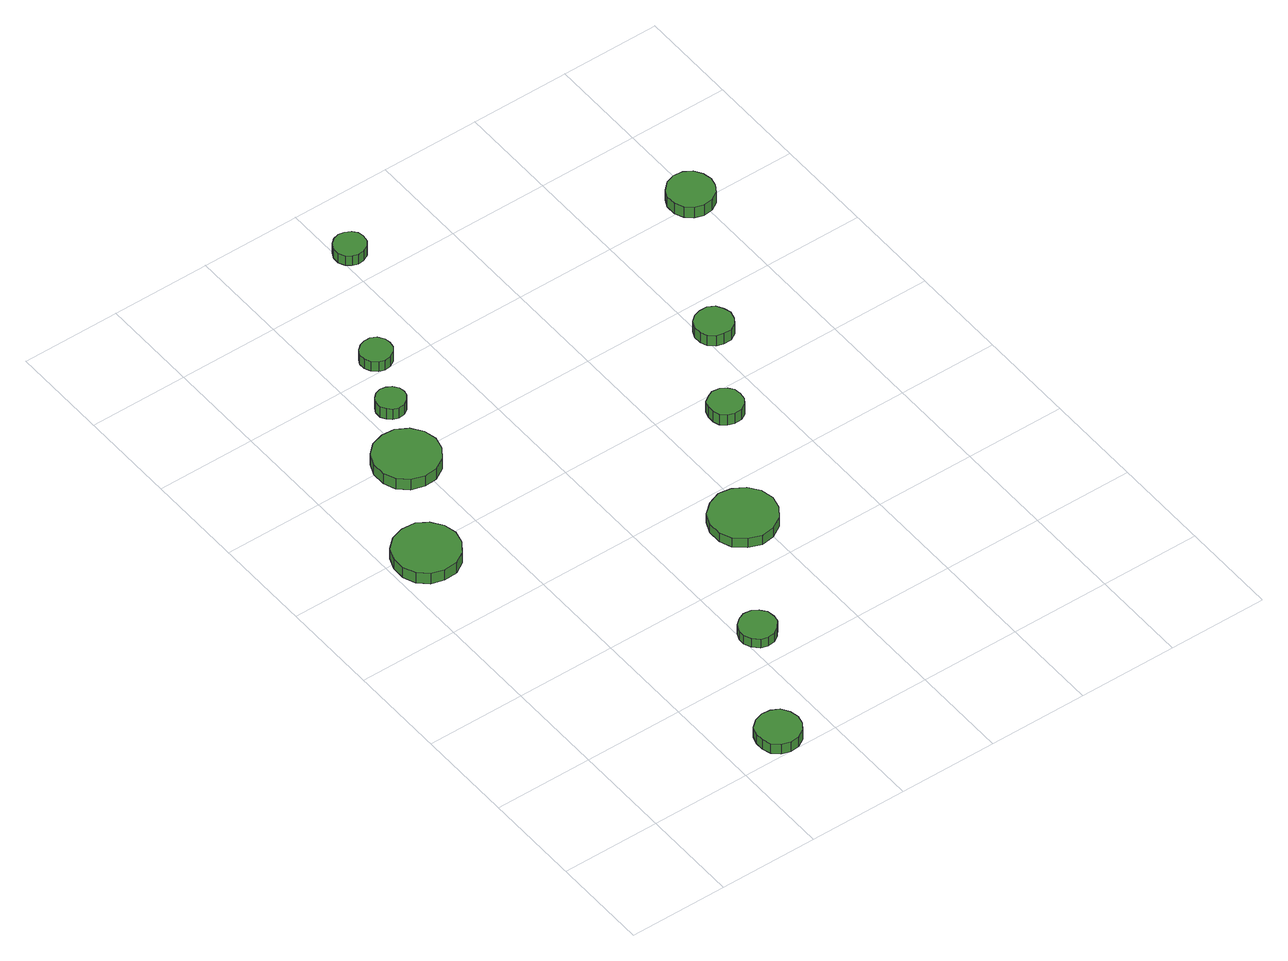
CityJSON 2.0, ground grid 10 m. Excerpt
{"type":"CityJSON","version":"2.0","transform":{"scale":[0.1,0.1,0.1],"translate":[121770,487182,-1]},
"CityObjects":{
"tree1":{"type":"SolitaryVegetationObject","attributes":{"function":"something"},"geometry":[{"type":"MultiSurface","lod":"1","boundaries":[[[0,1,2,3,4,5,6,7,8,9,10,11,12,13,14]],[[15,16,17,18,19,20,21,22,23,24,25,26,27,28,29]],[[0,29,28,1]],[[1,28,27,2]],[[2,27,26,3]],[[3,26,25,4]],[[4,25,24,5]],[[5,24,23,6]],[[6,23,22,7]],[[7,22,21,8]],[[8,21,20,9]],[[9,20,19,10]],[[10,19,18,11]],[[11,18,17,12]],[[12,17,16,13]],[[13,16,15,14]],[[14,15,29,0]]]}]},
"tree2":{"type":"SolitaryVegetationObject","attributes":{"function":"something"},"geometry":[{"type":"MultiSurface","lod":"1","boundaries":[[[30,31,32,33,34,35,36,37,38,39,40,41,42,43,44]],[[45,46,47,48,49,50,51,52,53,54,55,56,57,58,59]],[[30,59,58,31]],[[31,58,57,32]],[[32,57,56,33]],[[33,56,55,34]],[[34,55,54,35]],[[35,54,53,36]],[[36,53,52,37]],[[37,52,51,38]],[[38,51,50,39]],[[39,50,49,40]],[[40,49,48,41]],[[41,48,47,42]],[[42,47,46,43]],[[43,46,45,44]],[[44,45,59,30]]]}]},
"tree3":{"type":"SolitaryVegetationObject","attributes":{"function":"something"},"geometry":[{"type":"MultiSurface","lod":"1","boundaries":[[[60,61,62,63,64,65,66,67,68,69,70,71,72,73,74]],[[75,76,77,78,79,80,81,82,83,84,85,86,87,88,89]],[[60,89,88,61]],[[61,88,87,62]],[[62,87,86,63]],[[63,86,85,64]],[[64,85,84,65]],[[65,84,83,66]],[[66,83,82,67]],[[67,82,81,68]],[[68,81,80,69]],[[69,80,79,70]],[[70,79,78,71]],[[71,78,77,72]],[[72,77,76,73]],[[73,76,75,74]],[[74,75,89,60]]]}]},
"tree4":{"type":"SolitaryVegetationObject","attributes":{"function":"something"},"geometry":[{"type":"MultiSurface","lod":"1","boundaries":[[[90,91,92,93,94,95,96,97,98,99,100,101,102,103,104]],[[105,106,107,108,109,110,111,112,113,114,115,116,117,118,119]],[[90,119,118,91]],[[91,118,117,92]],[[92,117,116,93]],[[93,116,115,94]],[[94,115,114,95]],[[95,114,113,96]],[[96,113,112,97]],[[97,112,111,98]],[[98,111,110,99]],[[99,110,109,100]],[[100,109,108,101]],[[101,108,107,102]],[[102,107,106,103]],[[103,106,105,104]],[[104,105,119,90]]]}]},
"tree5":{"type":"SolitaryVegetationObject","attributes":{"function":"something"},"geometry":[{"type":"MultiSurface","lod":"1","boundaries":[[[120,121,122,123,124,125,126,127,128,129,130,131,132,133,134]],[[135,136,137,138,139,140,141,142,143,144,145,146,147,148,149]],[[120,149,148,121]],[[121,148,147,122]],[[122,147,146,123]],[[123,146,145,124]],[[124,145,144,125]],[[125,144,143,126]],[[126,143,142,127]],[[127,142,141,128]],[[128,141,140,129]],[[129,140,139,130]],[[130,139,138,131]],[[131,138,137,132]],[[132,137,136,133]],[[133,136,135,134]],[[134,135,149,120]]]}]},
"tree6":{"type":"SolitaryVegetationObject","attributes":{"function":"something"},"geometry":[{"type":"MultiSurface","lod":"1","boundaries":[[[150,151,152,153,154,155,156,157,158,159,160,161,162,163,164]],[[165,166,167,168,169,170,171,172,173,174,175,176,177,178,179]],[[150,179,178,151]],[[151,178,177,152]],[[152,177,176,153]],[[153,176,175,154]],[[154,175,174,155]],[[155,174,173,156]],[[156,173,172,157]],[[157,172,171,158]],[[158,171,170,159]],[[159,170,169,160]],[[160,169,168,161]],[[161,168,167,162]],[[162,167,166,163]],[[163,166,165,164]],[[164,165,179,150]]]}]},
"tree7":{"type":"SolitaryVegetationObject","attributes":{"function":"something"},"geometry":[{"type":"MultiSurface","lod":"1","boundaries":[[[180,181,182,183,184,185,186,187,188,189,190,191,192,193,194]],[[195,196,197,198,199,200,201,202,203,204,205,206,207,208,209]],[[180,209,208,181]],[[181,208,207,182]],[[182,207,206,183]],[[183,206,205,184]],[[184,205,204,185]],[[185,204,203,186]],[[186,203,202,187]],[[187,202,201,188]],[[188,201,200,189]],[[189,200,199,190]],[[190,199,198,191]],[[191,198,197,192]],[[192,197,196,193]],[[193,196,195,194]],[[194,195,209,180]]]}]},
"tree8":{"type":"SolitaryVegetationObject","attributes":{"function":"something"},"geometry":[{"type":"MultiSurface","lod":"1","boundaries":[[[210,211,212,213,214,215,216,217,218,219,220,221,222,223,224]],[[225,226,227,228,229,230,231,232,233,234,235,236,237,238,239]],[[210,239,238,211]],[[211,238,237,212]],[[212,237,236,213]],[[213,236,235,214]],[[214,235,234,215]],[[215,234,233,216]],[[216,233,232,217]],[[217,232,231,218]],[[218,231,230,219]],[[219,230,229,220]],[[220,229,228,221]],[[221,228,227,222]],[[222,227,226,223]],[[223,226,225,224]],[[224,225,239,210]]]}]},
"tree9":{"type":"SolitaryVegetationObject","attributes":{"function":"something"},"geometry":[{"type":"MultiSurface","lod":"1","boundaries":[[[240,241,242,243,244,245,246,247,248,249,250,251,252,253,254]],[[255,256,257,258,259,260,261,262,263,264,265,266,267,268,269]],[[240,269,268,241]],[[241,268,267,242]],[[242,267,266,243]],[[243,266,265,244]],[[244,265,264,245]],[[245,264,263,246]],[[246,263,262,247]],[[247,262,261,248]],[[248,261,260,249]],[[249,260,259,250]],[[250,259,258,251]],[[251,258,257,252]],[[252,257,256,253]],[[253,256,255,254]],[[254,255,269,240]]]}]},
"tree10":{"type":"SolitaryVegetationObject","attributes":{"function":"something"},"geometry":[{"type":"MultiSurface","lod":"1","boundaries":[[[270,271,272,273,274,275,276,277,278,279,280,281,282,283,284]],[[285,286,287,288,289,290,291,292,293,294,295,296,297,298,299]],[[270,299,298,271]],[[271,298,297,272]],[[272,297,296,273]],[[273,296,295,274]],[[274,295,294,275]],[[275,294,293,276]],[[276,293,292,277]],[[277,292,291,278]],[[278,291,290,279]],[[279,290,289,280]],[[280,289,288,281]],[[281,288,287,282]],[[282,287,286,283]],[[283,286,285,284]],[[284,285,299,270]]]}]},
"tree11":{"type":"SolitaryVegetationObject","attributes":{"function":"something"},"geometry":[{"type":"MultiSurface","lod":"1","boundaries":[[[300,301,302,303,304,305,306,307,308,309,310,311,312,313,314]],[[315,316,317,318,319,320,321,322,323,324,325,326,327,328,329]],[[300,329,328,301]],[[301,328,327,302]],[[302,327,326,303]],[[303,326,325,304]],[[304,325,324,305]],[[305,324,323,306]],[[306,323,322,307]],[[307,322,321,308]],[[308,321,320,309]],[[309,320,319,310]],[[310,319,318,311]],[[311,318,317,312]],[[312,317,316,313]],[[313,316,315,314]],[[314,315,329,300]]]}]}
},
"vertices":[
[69,388,19],[66,401,19],[58,412,19],[47,419,19],[33,420,19],[20,416,19],[10,407,19],[5,395,19],[5,381,19],[10,369,19],[20,360,19],[33,356,19],[47,357,19],[58,364,19],[66,375,19],[66,375,6],[58,364,6],[47,357,6],[33,356,6],[20,360,6],[10,369,6],[5,381,6],[5,395,6],[10,407,6],[20,416,6],[33,420,6],[47,419,6],[58,412,6],[66,401,6],[69,388,6],
[175,22,17],[173,31,17],[168,39,17],[160,43,17],[151,44,17],[142,41,17],[135,35,17],[132,27,17],[132,18,17],[135,9,17],[142,3,17],[151,0,17],[160,1,17],[168,6,17],[173,13,17],[173,13,5],[168,6,5],[160,1,5],[151,0,5],[142,3,5],[135,9,5],[132,18,5],[132,27,5],[135,35,5],[142,41,5],[151,44,5],[160,43,5],[168,39,5],[173,31,5],[175,22,5],
[125,492,20],[122,505,20],[114,516,20],[102,523,20],[89,524,20],[76,520,20],[66,511,20],[61,499,20],[61,485,20],[66,473,20],[76,464,20],[89,460,20],[102,461,20],[114,468,20],[122,479,20],[122,479,7],[114,468,7],[102,461,7],[89,460,7],[76,464,7],[66,473,7],[61,485,7],[61,499,7],[66,511,7],[76,520,7],[89,524,7],[102,523,7],[114,516,7],[122,505,7],[125,492,7],
[234,136,16],[233,144,16],[228,150,16],[222,154,16],[214,155,16],[207,152,16],[201,147,16],[198,140,16],[198,133,16],[201,126,16],[207,120,16],[214,118,16],[222,119,16],[228,123,16],[233,129,16],[233,129,5],[228,123,5],[222,119,5],[214,118,5],[207,120,5],[201,126,5],[198,133,5],[198,140,5],[201,147,5],[207,152,5],[214,155,5],[222,154,5],[228,150,5],[233,144,5],[234,136,5],
[138,556,20],[137,562,20],[133,567,20],[128,570,20],[122,571,20],[116,569,20],[112,565,20],[109,560,20],[109,553,20],[112,548,20],[116,544,20],[122,542,20],[128,543,20],[133,546,20],[137,551,20],[137,551,7],[133,546,7],[128,543,7],[122,542,7],[116,544,7],[112,548,7],[109,553,7],[109,560,7],[112,565,7],[116,569,7],[122,571,7],[128,570,7],[133,567,7],[137,562,7],[138,556,7],
[164,612,21],[163,618,21],[159,624,21],[153,627,21],[147,627,21],[141,625,21],[136,621,21],[133,615,21],[133,609,21],[136,603,21],[141,598,21],[147,596,21],[153,597,21],[159,600,21],[163,606,21],[163,606,9],[159,600,9],[153,597,9],[147,596,9],[141,598,9],[136,603,9],[133,609,9],[133,615,9],[136,621,9],[141,625,9],[147,627,9],[153,627,9],[159,624,9],[163,618,9],[164,612,9],
[322,255,17],[319,268,17],[311,279,17],[299,286,17],[286,288,17],[273,283,17],[262,274,17],[257,262,17],[257,248,17],[262,236,17],[273,227,17],[286,222,17],[299,224,17],[311,231,17],[319,242,17],[319,242,6],[311,231,6],[299,224,6],[286,222,6],[273,227,6],[262,236,6],[257,248,6],[257,262,6],[262,274,6],[273,283,6],[286,288,6],[299,286,6],[311,279,6],[319,268,6],[322,255,6],
[224,731,23],[223,737,23],[219,742,23],[213,745,23],[207,746,23],[201,744,23],[196,740,23],[193,734,23],[193,727,23],[196,721,23],[201,717,23],[207,715,23],[213,716,23],[219,719,23],[223,724,23],[223,724,11],[219,719,11],[213,716,11],[207,715,11],[201,717,11],[196,721,11],[193,727,11],[193,734,11],[196,740,11],[201,744,11],[207,746,11],[213,745,11],[219,742,11],[223,737,11],[224,731,11],
[376,375,19],[375,382,19],[371,387,19],[365,391,19],[357,392,19],[351,389,19],[345,385,19],[343,378,19],[343,371,19],[345,365,19],[351,360,19],[357,358,19],[365,358,19],[371,362,19],[375,368,19],[375,368,6],[371,362,6],[365,358,6],[357,358,6],[351,360,6],[345,365,6],[343,371,6],[343,378,6],[345,385,6],[351,389,6],[357,392,6],[365,391,6],[371,387,6],[375,382,6],[376,375,6],
[429,460,21],[427,467,21],[423,474,21],[416,478,21],[408,478,21],[401,476,21],[395,471,21],[392,464,21],[392,456,21],[395,449,21],[401,444,21],[408,442,21],[416,442,21],[423,446,21],[427,452,21],[427,452,8],[423,446,8],[416,442,8],[408,442,8],[401,444,8],[395,449,8],[392,456,8],[392,464,8],[395,471,8],[401,476,8],[408,478,8],[416,478,8],[423,474,8],[427,467,8],[429,460,8],
[514,602,24],[512,611,24],[507,619,24],[499,624,24],[489,625,24],[480,622,24],[473,615,24],[469,607,24],[469,597,24],[473,588,24],[480,582,24],[489,579,24],[499,580,24],[507,585,24],[512,593,24],[512,593,11],[507,585,11],[499,580,11],[489,579,11],[480,582,11],[473,588,11],[469,597,11],[469,607,11],[473,615,11],[480,622,11],[489,625,11],[499,624,11],[507,619,11],[512,611,11],[514,602,11]
]}
